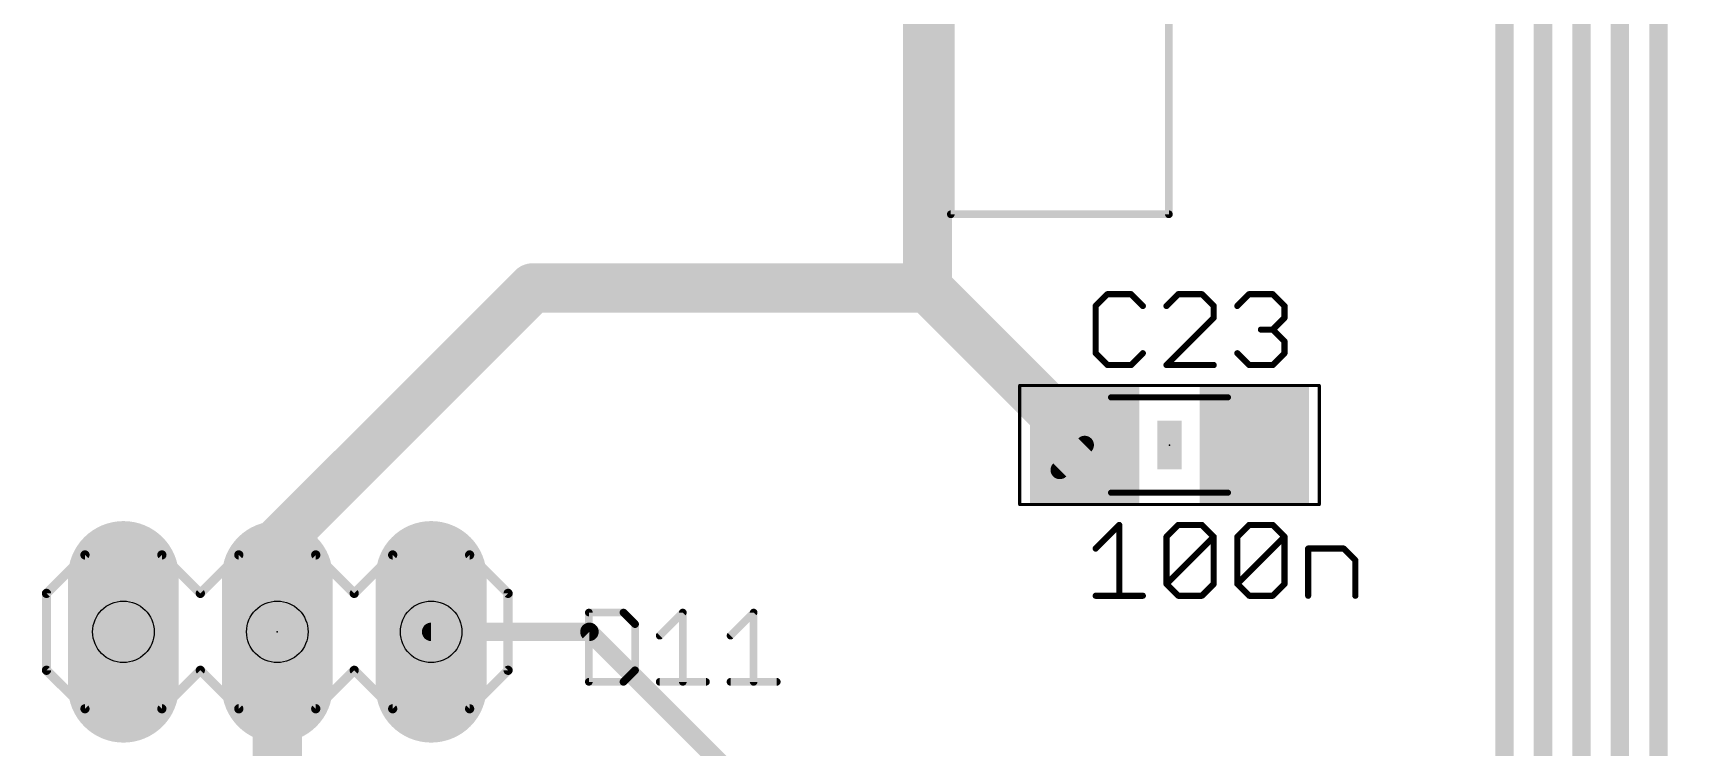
# Model space of a CAD drawing. Extents: x 4 to 288, y -28 to 191.
# Drawn here: x 37.94 to 65.13, y 80.51 to 92.31 of the extents above; entities that cross this region are included whole.
import ezdxf

# ---------------------------------------------------------------- set-up
doc = ezdxf.new("R2010")
doc.units = 0
doc.header["$MEASUREMENT"] = 0
doc.layers.get('0').update_dxf_attribs({"linetype": 'CONTINUOUS'})
for name, color, linetype in [('1', 22, 'CONTINUOUS'), ('16', 175, 'CONTINUOUS'), ('17', 82, 'CONTINUOUS'), ('20', 7, 'CONTINUOUS'), ('21', 2, 'CONTINUOUS'), ('23', 7, 'CONTINUOUS'), ('25', 2, 'CONTINUOUS'), ('27', 253, 'CONTINUOUS'), ('29', 253, 'CONTINUOUS'), ('30', 253, 'CONTINUOUS'), ('31', 253, 'CONTINUOUS'), ('35', 253, 'CONTINUOUS'), ('39', 22, 'CONTINUOUS'), ('44', 253, 'CONTINUOUS'), ('51', 253, 'CONTINUOUS')]:
    doc.layers.add(name, color=color, linetype=linetype)

# ---------------------------------------------------------------- blocks, each defined once
blk = doc.blocks.new('RECT')
blk.add_solid([(-0.5, -0.5), (0.5, -0.5), (-0.5, 0.5), (0.5, 0.5)])
blk = doc.blocks.new('LONGP100')
at = {"const_width": 1}
blk.add_lwpolyline([(-0.5, 0), (0.5, 0)], dxfattribs=at)
at = {"const_width": 0.5}
for points in [[(-0.5, 0.25, 1), (-0.5, -0.25)], [(0.5, -0.25, 1), (0.5, 0.25)]]:
    blk.add_lwpolyline(points, format="xyb", dxfattribs=at)

msp = doc.modelspace()

# ---------------------------------------------------------------- linework, layer by layer
at = {"layer": '1'}
for points, const_width in [([(52.705, 95.25), (52.705, 88.0956)], 0.8128), ([(46.1856, 88.0956), (41.91, 83.82)], 0.8128), ([(52.705, 88.0956), (46.1856, 88.0956)], 0.8128), ([(52.705, 88.0956), (55.2992, 85.5015)], 0.8128), ([(54.8877, 85.09), (55.2992, 85.5015)], 0.3048), ([(41.91, 83.82), (41.91, 82.4772)], 0.8128), ([(41.91, 82.4772), (41.9706, 82.4166)], 0.8128)]:
    msp.add_lwpolyline(points, dxfattribs=dict(at, const_width=const_width))
for points, const_width in [([(46.1856, 88.2988, 1), (46.1856, 87.8924)], 0.4064), ([(46.3293, 87.9519, 1), (46.0419, 88.2393)], 0.4064), ([(52.8487, 88.2393, 1), (52.5613, 87.9519)], 0.4064), ([(52.705, 87.8924, 1), (52.705, 88.2988)], 0.4064), ([(52.5018, 88.0956, 1), (52.9082, 88.0956)], 0.4064), ([(55.1555, 85.3578, 1), (55.4428, 85.6452)], 0.4064), ([(55.353, 85.4476, 1), (55.2453, 85.5554)], 0.1524), ([(54.8338, 85.1439, 1), (54.9416, 85.0361)], 0.1524), ([(42.1132, 83.82, 1), (41.7068, 83.82)], 0.4064), ([(41.7663, 83.9637, 1), (42.0537, 83.6763)], 0.4064), ([(42.0537, 82.6209, 1), (41.7663, 82.3335)], 0.4064), ([(41.7068, 82.4772, 1), (42.1132, 82.4772)], 0.4064), ([(41.8269, 82.2729, 1), (42.1143, 82.5603)], 0.4064)]:
    msp.add_lwpolyline(points, format="xyb", dxfattribs=dict(at, const_width=const_width))
at = {"layer": '16'}
for points, const_width in [([(64.135, 136.525), (64.135, 70.485)], 0.3048), ([(64.77, 136.525), (64.77, 71.12)], 0.3048), ([(63.5, 69.85), (63.5, 114.935)], 0.3048), ([(62.865, 102.235), (62.865, 69.215)], 0.3048), ([(62.23, 68.58), (62.23, 99.06)], 0.3048), ([(41.9706, 82.4166), (41.9706, 78.621)], 0.8128), ([(44.5106, 82.4166), (47.1234, 82.4166)], 0.3048), ([(47.1234, 82.4166), (65.405, 64.135)], 0.3048)]:
    msp.add_lwpolyline(points, dxfattribs=dict(at, const_width=const_width))
for points, const_width in [([(42.1738, 82.4166, 1), (41.7674, 82.4166)], 0.4064), ([(44.5106, 82.4928, 1), (44.5106, 82.3404)], 0.1524), ([(47.1773, 82.4705, 1), (47.0695, 82.3627)], 0.1524), ([(47.1234, 82.3404, 1), (47.1234, 82.4928)], 0.1524)]:
    msp.add_lwpolyline(points, format="xyb", dxfattribs=dict(at, const_width=const_width))
at = {"layer": '20', "const_width": 0.0254}
msp.add_lwpolyline([(71.1264, 186.0347, 2.9429), (202.1142, 186.0347)], format="xyb", dxfattribs=at)
at = {"layer": '21'}
for points, const_width in [([(56.6892, 110.9115), (56.6892, 89.3115)], 0.127), ([(53.0892, 89.3115), (53.0892, 92.5115)], 0.127), ([(56.6892, 89.3115), (53.0892, 89.3115)], 0.127), ([(38.7956, 83.6866), (38.1606, 83.0516)], 0.1524), ([(38.7956, 83.6866), (40.0656, 83.6866)], 0.1524), ([(40.0656, 83.6866), (40.7006, 83.0516)], 0.1524), ([(40.7006, 83.0516), (41.3356, 83.6866)], 0.1524), ([(41.3356, 83.6866), (42.6056, 83.6866)], 0.1524), ([(42.6056, 83.6866), (43.2406, 83.0516)], 0.1524), ([(43.2406, 83.0516), (43.8756, 83.6866)], 0.1524), ([(43.8756, 83.6866), (45.1456, 83.6866)], 0.1524), ([(45.1456, 83.6866), (45.7806, 83.0516)], 0.1524), ([(38.1606, 83.0516), (38.1606, 81.7816)], 0.1524), ([(45.7806, 83.0516), (45.7806, 81.7816)], 0.1524), ([(38.1606, 81.7816), (38.7956, 81.1466)], 0.1524), ([(40.7006, 81.7816), (40.0656, 81.1466)], 0.1524), ([(41.3356, 81.1466), (40.7006, 81.7816)], 0.1524), ([(43.2406, 81.7816), (42.6056, 81.1466)], 0.1524), ([(43.8756, 81.1466), (43.2406, 81.7816)], 0.1524), ([(45.7806, 81.7816), (45.1456, 81.1466)], 0.1524), ([(40.0656, 81.1466), (38.7956, 81.1466)], 0.1524), ([(42.6056, 81.1466), (41.3356, 81.1466)], 0.1524), ([(45.1456, 81.1466), (43.8756, 81.1466)], 0.1524)]:
    msp.add_lwpolyline(points, dxfattribs=dict(at, const_width=const_width))
for points, const_width in [([(53.0574, 89.3115, 1), (53.1209, 89.3115)], 0.0635), ([(53.0892, 89.3432, 1), (53.0892, 89.2797)], 0.0635), ([(56.6574, 89.3115, 1), (56.7209, 89.3115)], 0.0635), ([(56.6892, 89.2797, 1), (56.6892, 89.3432)], 0.0635), ([(38.7956, 83.7247, 1), (38.7956, 83.6485)], 0.0762), ([(38.8225, 83.6597, 1), (38.7686, 83.7136)], 0.0762), ([(40.0925, 83.7136, 1), (40.0386, 83.6597)], 0.0762), ([(40.0656, 83.6485, 1), (40.0656, 83.7247)], 0.0762), ([(41.3356, 83.7247, 1), (41.3356, 83.6485)], 0.0762), ([(41.3625, 83.6597, 1), (41.3086, 83.7136)], 0.0762), ([(42.6325, 83.7136, 1), (42.5786, 83.6597)], 0.0762), ([(42.6056, 83.6485, 1), (42.6056, 83.7247)], 0.0762), ([(43.8756, 83.7247, 1), (43.8756, 83.6485)], 0.0762), ([(43.9025, 83.6597, 1), (43.8486, 83.7136)], 0.0762), ([(45.1725, 83.7136, 1), (45.1186, 83.6597)], 0.0762), ([(45.1456, 83.6485, 1), (45.1456, 83.7247)], 0.0762), ([(38.1336, 83.0786, 1), (38.1875, 83.0247)], 0.0762), ([(38.1987, 83.0516, 1), (38.1225, 83.0516)], 0.0762), ([(40.6736, 83.0786, 1), (40.7275, 83.0247)], 0.0762), ([(40.6736, 83.0247, 1), (40.7275, 83.0786)], 0.0762), ([(43.2136, 83.0786, 1), (43.2675, 83.0247)], 0.0762), ([(43.2136, 83.0247, 1), (43.2675, 83.0786)], 0.0762), ([(45.8187, 83.0516, 1), (45.7425, 83.0516)], 0.0762), ([(45.7536, 83.0247, 1), (45.8075, 83.0786)], 0.0762), ([(38.1875, 81.8086, 1), (38.1336, 81.7547)], 0.0762), ([(40.7275, 81.8086, 1), (40.6736, 81.7547)], 0.0762), ([(40.7275, 81.7547, 1), (40.6736, 81.8086)], 0.0762), ([(43.2675, 81.8086, 1), (43.2136, 81.7547)], 0.0762), ([(43.2675, 81.7547, 1), (43.2136, 81.8086)], 0.0762), ([(45.8075, 81.7547, 1), (45.7536, 81.8086)], 0.0762), ([(38.1225, 81.7816, 1), (38.1987, 81.7816)], 0.0762), ([(45.7425, 81.7816, 1), (45.8187, 81.7816)], 0.0762), ([(38.7956, 81.1847, 1), (38.7956, 81.1085)], 0.0762), ([(38.7686, 81.1197, 1), (38.8225, 81.1736)], 0.0762), ([(40.0386, 81.1736, 1), (40.0925, 81.1197)], 0.0762), ([(40.0656, 81.1085, 1), (40.0656, 81.1847)], 0.0762), ([(41.3356, 81.1847, 1), (41.3356, 81.1085)], 0.0762), ([(41.3086, 81.1197, 1), (41.3625, 81.1736)], 0.0762), ([(42.5786, 81.1736, 1), (42.6325, 81.1197)], 0.0762), ([(42.6056, 81.1085, 1), (42.6056, 81.1847)], 0.0762), ([(43.8756, 81.1847, 1), (43.8756, 81.1085)], 0.0762), ([(43.8486, 81.1197, 1), (43.9025, 81.1736)], 0.0762), ([(45.1186, 81.1736, 1), (45.1725, 81.1197)], 0.0762), ([(45.1456, 81.1085, 1), (45.1456, 81.1847)], 0.0762)]:
    msp.add_lwpolyline(points, format="xyb", dxfattribs=dict(at, const_width=const_width))
at = {"layer": '23'}
for p in [(56.6992, 85.5015), (41.9706, 82.4166)]:
    msp.add_point(p, dxfattribs=at)
at = {"layer": '25'}
for points, const_width in [([(55.6748, 87.9917), (55.48, 87.7968)], 0.1016), ([(55.48, 87.7968), (55.48, 87.0172)], 0.1016), ([(56.0646, 87.9917), (55.6748, 87.9917)], 0.1016), ([(56.2595, 87.7968), (56.0646, 87.9917)], 0.1016), ([(56.8442, 87.9917), (56.6493, 87.7968)], 0.1016), ([(57.234, 87.9917), (56.8442, 87.9917)], 0.1016), ([(57.4289, 87.7968), (57.234, 87.9917)], 0.1016), ([(57.4289, 87.6019), (57.4289, 87.7968)], 0.1016), ([(57.8187, 87.7968), (58.0136, 87.9917)], 0.1016), ([(58.0136, 87.9917), (58.4034, 87.9917)], 0.1016), ([(58.4034, 87.9917), (58.5983, 87.7968)], 0.1016), ([(58.5983, 87.7968), (58.5983, 87.6019)], 0.1016), ([(56.6493, 86.8223), (57.4289, 87.6019)], 0.1016), ([(58.5983, 87.6019), (58.4034, 87.407)], 0.1016), ([(58.4034, 87.407), (58.2085, 87.407)], 0.1016), ([(58.4034, 87.407), (58.5983, 87.2121)], 0.1016), ([(55.48, 87.0172), (55.6748, 86.8223)], 0.1016), ([(56.0646, 86.8223), (56.2595, 87.0172)], 0.1016), ([(58.0136, 86.8223), (57.8187, 87.0172)], 0.1016), ([(58.5983, 87.0172), (58.4034, 86.8223)], 0.1016), ([(58.5983, 87.2121), (58.5983, 87.0172)], 0.1016), ([(55.6748, 86.8223), (56.0646, 86.8223)], 0.1016), ([(57.4289, 86.8223), (56.6493, 86.8223)], 0.1016), ([(58.4034, 86.8223), (58.0136, 86.8223)], 0.1016), ([(47.1141, 82.7351), (47.1141, 81.5911)], 0.127), ([(47.6861, 82.7351), (47.1141, 82.7351)], 0.127), ([(47.8767, 82.5444), (47.6861, 82.7351)], 0.127), ([(48.2835, 82.3538), (48.6648, 82.7351)], 0.127), ([(48.6648, 82.7351), (48.6648, 81.5911)], 0.127), ([(49.4529, 82.3538), (49.8342, 82.7351)], 0.127), ([(49.8342, 82.7351), (49.8342, 81.5911)], 0.127), ([(47.8767, 81.7818), (47.8767, 82.5444)], 0.127), ([(47.6861, 81.5911), (47.8767, 81.7818)], 0.127), ([(47.1141, 81.5911), (47.6861, 81.5911)], 0.127), ([(48.2835, 81.5911), (49.0461, 81.5911)], 0.127), ([(49.4529, 81.5911), (50.2155, 81.5911)], 0.127)]:
    msp.add_lwpolyline(points, dxfattribs=dict(at, const_width=const_width))
for points, const_width in [([(55.5053, 87.7968, 1), (55.4546, 87.7968)], 0.0508), ([(55.462, 87.8147, 1), (55.4979, 87.7788)], 0.0508), ([(55.6748, 88.0171, 1), (55.6748, 87.9663)], 0.0508), ([(55.6928, 87.9737, 1), (55.6569, 88.0096)], 0.0508), ([(56.0826, 88.0096, 1), (56.0467, 87.9737)], 0.0508), ([(56.0646, 87.9663, 1), (56.0646, 88.0171)], 0.0508), ([(56.2416, 87.7788, 1), (56.2775, 87.8147)], 0.0508), ([(56.6314, 87.8147, 1), (56.6673, 87.7788)], 0.0508), ([(56.8442, 88.0171, 1), (56.8442, 87.9663)], 0.0508), ([(56.8622, 87.9737, 1), (56.8263, 88.0096)], 0.0508), ([(57.252, 88.0096, 1), (57.2161, 87.9737)], 0.0508), ([(57.234, 87.9663, 1), (57.234, 88.0171)], 0.0508), ([(57.4543, 87.7968, 1), (57.4035, 87.7968)], 0.0508), ([(57.411, 87.7788, 1), (57.4469, 87.8147)], 0.0508), ([(57.8008, 87.8147, 1), (57.8367, 87.7788)], 0.0508), ([(58.0136, 88.0171, 1), (58.0136, 87.9663)], 0.0508), ([(58.0316, 87.9737, 1), (57.9957, 88.0096)], 0.0508), ([(58.4214, 88.0096, 1), (58.3855, 87.9737)], 0.0508), ([(58.4034, 87.9663, 1), (58.4034, 88.0171)], 0.0508), ([(58.6237, 87.7968, 1), (58.5729, 87.7968)], 0.0508), ([(58.5804, 87.7788, 1), (58.6163, 87.8147)], 0.0508), ([(57.4035, 87.6019, 1), (57.4543, 87.6019)], 0.0508), ([(57.4469, 87.5839, 1), (57.411, 87.6198)], 0.0508), ([(58.5729, 87.6019, 1), (58.6237, 87.6019)], 0.0508), ([(58.6163, 87.5839, 1), (58.5804, 87.6198)], 0.0508), ([(58.2085, 87.4324, 1), (58.2085, 87.3816)], 0.0508), ([(58.4214, 87.4249, 1), (58.3855, 87.389)], 0.0508), ([(58.3855, 87.4249, 1), (58.4214, 87.389)], 0.0508), ([(58.4034, 87.3816, 1), (58.4034, 87.4324)], 0.0508), ([(55.4979, 87.0351, 1), (55.462, 86.9992)], 0.0508), ([(55.4546, 87.0172, 1), (55.5053, 87.0172)], 0.0508), ([(56.2775, 86.9992, 1), (56.2416, 87.0351)], 0.0508), ([(57.8367, 87.0351, 1), (57.8008, 86.9992)], 0.0508), ([(58.6237, 87.2121, 1), (58.5729, 87.2121)], 0.0508), ([(58.5729, 87.0172, 1), (58.6237, 87.0172)], 0.0508), ([(58.5804, 87.1941, 1), (58.6163, 87.23)], 0.0508), ([(58.6163, 86.9992, 1), (58.5804, 87.0351)], 0.0508), ([(55.6748, 86.8477, 1), (55.6748, 86.7969)], 0.0508), ([(55.6569, 86.8043, 1), (55.6928, 86.8402)], 0.0508), ([(56.0467, 86.8402, 1), (56.0826, 86.8043)], 0.0508), ([(56.0646, 86.7969, 1), (56.0646, 86.8477)], 0.0508), ([(56.6493, 86.8477, 1), (56.6493, 86.7969)], 0.0508), ([(56.6314, 86.8402, 1), (56.6673, 86.8043)], 0.0508), ([(57.4289, 86.7969, 1), (57.4289, 86.8477)], 0.0508), ([(58.0136, 86.8477, 1), (58.0136, 86.7969)], 0.0508), ([(57.9957, 86.8043, 1), (58.0316, 86.8402)], 0.0508), ([(58.3855, 86.8402, 1), (58.4214, 86.8043)], 0.0508), ([(58.4034, 86.7969, 1), (58.4034, 86.8477)], 0.0508), ([(47.1458, 82.7351, 1), (47.0823, 82.7351)], 0.0635), ([(47.1141, 82.7669, 1), (47.1141, 82.7034)], 0.0635), ([(47.7085, 82.7576, 1), (47.6636, 82.7127)], 0.0635), ([(47.6861, 82.7034, 1), (47.6861, 82.7669)], 0.0635), ([(48.6966, 82.7351, 1), (48.6331, 82.7351)], 0.0635), ([(48.6873, 82.7127, 1), (48.6424, 82.7576)], 0.0635), ([(49.866, 82.7351, 1), (49.8025, 82.7351)], 0.0635), ([(49.8567, 82.7127, 1), (49.8118, 82.7576)], 0.0635), ([(47.9085, 82.5444, 1), (47.845, 82.5444)], 0.0635), ([(47.8543, 82.522, 1), (47.8992, 82.5669)], 0.0635), ([(48.261, 82.3762, 1), (48.3059, 82.3313)], 0.0635), ([(49.4304, 82.3762, 1), (49.4753, 82.3313)], 0.0635), ([(47.8992, 81.7593, 1), (47.8543, 81.8042)], 0.0635), ([(47.0823, 81.5911, 1), (47.1458, 81.5911)], 0.0635), ([(47.1141, 81.6229, 1), (47.1141, 81.5594)], 0.0635), ([(47.6636, 81.6136, 1), (47.7085, 81.5687)], 0.0635), ([(47.6861, 81.5594, 1), (47.6861, 81.6229)], 0.0635), ([(47.845, 81.7818, 1), (47.9085, 81.7818)], 0.0635), ([(48.2835, 81.6229, 1), (48.2835, 81.5594)], 0.0635), ([(48.6331, 81.5911, 1), (48.6966, 81.5911)], 0.0635), ([(49.0461, 81.5594, 1), (49.0461, 81.6229)], 0.0635), ([(49.4529, 81.6229, 1), (49.4529, 81.5594)], 0.0635), ([(49.8025, 81.5911, 1), (49.866, 81.5911)], 0.0635), ([(50.2155, 81.5594, 1), (50.2155, 81.6229)], 0.0635)]:
    msp.add_lwpolyline(points, format="xyb", dxfattribs=dict(at, const_width=const_width))
at = {"layer": '27', "const_width": 0.1016}
for points in [[(55.48, 83.7919), (55.8697, 84.1817)], [(55.8697, 84.1817), (55.8697, 83.0123)], [(56.6493, 83.9868), (56.8442, 84.1817)], [(56.6493, 83.2072), (56.6493, 83.9868)], [(56.6493, 83.2072), (57.4289, 83.9868)], [(56.8442, 84.1817), (57.234, 84.1817)], [(57.234, 84.1817), (57.4289, 83.9868)], [(57.4289, 83.9868), (57.4289, 83.2072)], [(57.8187, 83.9868), (58.0136, 84.1817)], [(57.8187, 83.2072), (57.8187, 83.9868)], [(57.8187, 83.2072), (58.5983, 83.9868)], [(58.0136, 84.1817), (58.4034, 84.1817)], [(58.4034, 84.1817), (58.5983, 83.9868)], [(58.5983, 83.9868), (58.5983, 83.2072)], [(58.9881, 83.0123), (58.9881, 83.7919)], [(58.9881, 83.7919), (59.5728, 83.7919)], [(59.5728, 83.7919), (59.7677, 83.597)], [(59.7677, 83.597), (59.7677, 83.0123)], [(56.8442, 83.0123), (56.6493, 83.2072)], [(57.4289, 83.2072), (57.234, 83.0123)], [(58.0136, 83.0123), (57.8187, 83.2072)], [(58.5983, 83.2072), (58.4034, 83.0123)], [(55.48, 83.0123), (56.2595, 83.0123)], [(57.234, 83.0123), (56.8442, 83.0123)], [(58.4034, 83.0123), (58.0136, 83.0123)]]:
    msp.add_lwpolyline(points, dxfattribs=at)
at = {"layer": '27', "const_width": 0.0508}
for points in [[(55.8951, 84.1817, 1), (55.8443, 84.1817)], [(55.8877, 84.1637, 1), (55.8518, 84.1996)], [(56.6747, 83.9868, 1), (56.6239, 83.9868)], [(56.6314, 84.0047, 1), (56.6673, 83.9688)], [(56.8442, 84.2071, 1), (56.8442, 84.1563)], [(56.8622, 84.1637, 1), (56.8263, 84.1996)], [(57.252, 84.1996, 1), (57.2161, 84.1637)], [(57.234, 84.1563, 1), (57.234, 84.2071)], [(57.4543, 83.9868, 1), (57.4035, 83.9868)], [(57.4469, 83.9688, 1), (57.411, 84.0047)], [(57.411, 83.9688, 1), (57.4469, 84.0047)], [(57.8441, 83.9868, 1), (57.7933, 83.9868)], [(57.8008, 84.0047, 1), (57.8367, 83.9688)], [(58.0136, 84.2071, 1), (58.0136, 84.1563)], [(58.0316, 84.1637, 1), (57.9957, 84.1996)], [(58.4214, 84.1996, 1), (58.3855, 84.1637)], [(58.4034, 84.1563, 1), (58.4034, 84.2071)], [(58.6237, 83.9868, 1), (58.5729, 83.9868)], [(58.6163, 83.9688, 1), (58.5804, 84.0047)], [(58.5804, 83.9688, 1), (58.6163, 84.0047)], [(55.462, 83.8098, 1), (55.4979, 83.7739)], [(59.0135, 83.7919, 1), (58.9627, 83.7919)], [(58.9881, 83.8173, 1), (58.9881, 83.7665)], [(59.5908, 83.8098, 1), (59.5549, 83.7739)], [(59.5728, 83.7665, 1), (59.5728, 83.8173)], [(59.7931, 83.597, 1), (59.7423, 83.597)], [(59.7498, 83.579, 1), (59.7857, 83.6149)], [(56.6239, 83.2072, 1), (56.6747, 83.2072)], [(56.6673, 83.2251, 1), (56.6314, 83.1892)], [(56.6314, 83.2251, 1), (56.6673, 83.1892)], [(57.4035, 83.2072, 1), (57.4543, 83.2072)], [(57.4469, 83.1892, 1), (57.411, 83.2251)], [(57.7933, 83.2072, 1), (57.8441, 83.2072)], [(57.8367, 83.2251, 1), (57.8008, 83.1892)], [(57.8008, 83.2251, 1), (57.8367, 83.1892)], [(58.5729, 83.2072, 1), (58.6237, 83.2072)], [(58.6163, 83.1892, 1), (58.5804, 83.2251)], [(55.48, 83.0377, 1), (55.48, 82.9869)], [(55.8443, 83.0123, 1), (55.8951, 83.0123)], [(56.2595, 82.9869, 1), (56.2595, 83.0377)], [(56.8442, 83.0377, 1), (56.8442, 82.9869)], [(56.8263, 82.9943, 1), (56.8622, 83.0302)], [(57.2161, 83.0302, 1), (57.252, 82.9943)], [(57.234, 82.9869, 1), (57.234, 83.0377)], [(58.0136, 83.0377, 1), (58.0136, 82.9869)], [(57.9957, 82.9943, 1), (58.0316, 83.0302)], [(58.3855, 83.0302, 1), (58.4214, 82.9943)], [(58.4034, 82.9869, 1), (58.4034, 83.0377)], [(58.9627, 83.0123, 1), (59.0135, 83.0123)], [(59.7423, 83.0123, 1), (59.7931, 83.0123)]]:
    msp.add_lwpolyline(points, format="xyb", dxfattribs=at)
at = {"layer": '39', "const_width": 0.0508}
for points in [[(54.2262, 86.4845), (59.1722, 86.4845)], [(54.2262, 84.5185), (54.2262, 86.4845)], [(59.1722, 86.4845), (59.1722, 84.5185)], [(59.1722, 84.5185), (54.2262, 84.5185)]]:
    msp.add_lwpolyline(points, dxfattribs=at)
at = {"layer": '39', "const_width": 0.0254}
for points in [[(54.2262, 86.4972, 1), (54.2262, 86.4718)], [(54.2389, 86.4845, 1), (54.2135, 86.4845)], [(59.1849, 86.4845, 1), (59.1594, 86.4845)], [(59.1722, 86.4718, 1), (59.1722, 86.4972)], [(54.2262, 84.5312, 1), (54.2262, 84.5058)], [(54.2135, 84.5185, 1), (54.2389, 84.5185)], [(59.1594, 84.5185, 1), (59.1849, 84.5185)], [(59.1722, 84.5058, 1), (59.1722, 84.5312)]]:
    msp.add_lwpolyline(points, format="xyb", dxfattribs=at)
at = {"layer": '44'}
for centre in [(39.4306, 82.4166), (41.9706, 82.4166), (44.5106, 82.4166)]:
    msp.add_circle(centre, 0.508, dxfattribs=at)
at = {"layer": '51', "const_width": 0.1016}
for points in [[(55.7341, 86.2885), (57.6641, 86.2885)], [(55.7341, 84.7145), (57.6641, 84.7145)]]:
    msp.add_lwpolyline(points, dxfattribs=at)
at = {"layer": '51', "const_width": 0.0508}
for points in [[(55.7341, 86.3139, 1), (55.7341, 86.2631)], [(57.6641, 86.2631, 1), (57.6641, 86.3139)], [(55.7341, 84.7399, 1), (55.7341, 84.6891)], [(57.6641, 84.6891, 1), (57.6641, 84.7399)]]:
    msp.add_lwpolyline(points, format="xyb", dxfattribs=at)

# ---------------------------------------------------------------- block references
at = {"layer": '1', "xscale": 1.6, "yscale": 1.8}
for p in [(55.2992, 85.5015), (58.0992, 85.5015)]:
    msp.add_blockref('RECT', p, dxfattribs=at)
at = {"layer": '17', "xscale": 1.6256, "yscale": 1.6256, "rotation": 90}
for p in [(39.4306, 82.4166), (39.4306, 82.4166), (41.9706, 82.4166), (41.9706, 82.4166), (44.5106, 82.4166), (44.5106, 82.4166)]:
    msp.add_blockref('LONGP100', p, dxfattribs=at)
at = {"layer": '29', "xscale": 1.8032, "yscale": 2.0032}
for p in [(55.2992, 85.5015), (58.0992, 85.5015)]:
    msp.add_blockref('RECT', p, dxfattribs=at)
at = {"layer": '29', "xscale": 1.8288, "yscale": 1.8288, "rotation": 90}
for p in [(39.4306, 82.4166), (41.9706, 82.4166), (44.5106, 82.4166)]:
    msp.add_blockref('LONGP100', p, dxfattribs=at)
at = {"layer": '30', "xscale": 1.8288, "yscale": 1.8288, "rotation": 90}
for p in [(39.4306, 82.4166), (41.9706, 82.4166), (44.5106, 82.4166)]:
    msp.add_blockref('LONGP100', p, dxfattribs=at)
at = {"layer": '31', "xscale": 1.6, "yscale": 1.8}
for p in [(55.2992, 85.5015), (58.0992, 85.5015)]:
    msp.add_blockref('RECT', p, dxfattribs=at)
at = {"layer": '35', "xscale": 0.3998, "yscale": 0.8002}
msp.add_blockref('RECT', (56.6992, 85.5015), dxfattribs=at)
at = {"layer": '51'}
for p, xscale, yscale in [((55.3724, 85.5006), 0.7501, 1.7), ((58.0259, 85.5024), 0.7501, 1.7), ((39.4306, 82.4166), 0.508, 0.508), ((41.9706, 82.4166), 0.508, 0.508), ((44.5106, 82.4166), 0.508, 0.508)]:
    msp.add_blockref('RECT', p, dxfattribs=dict(at, xscale=xscale, yscale=yscale))

doc.saveas('drawing.dxf')
